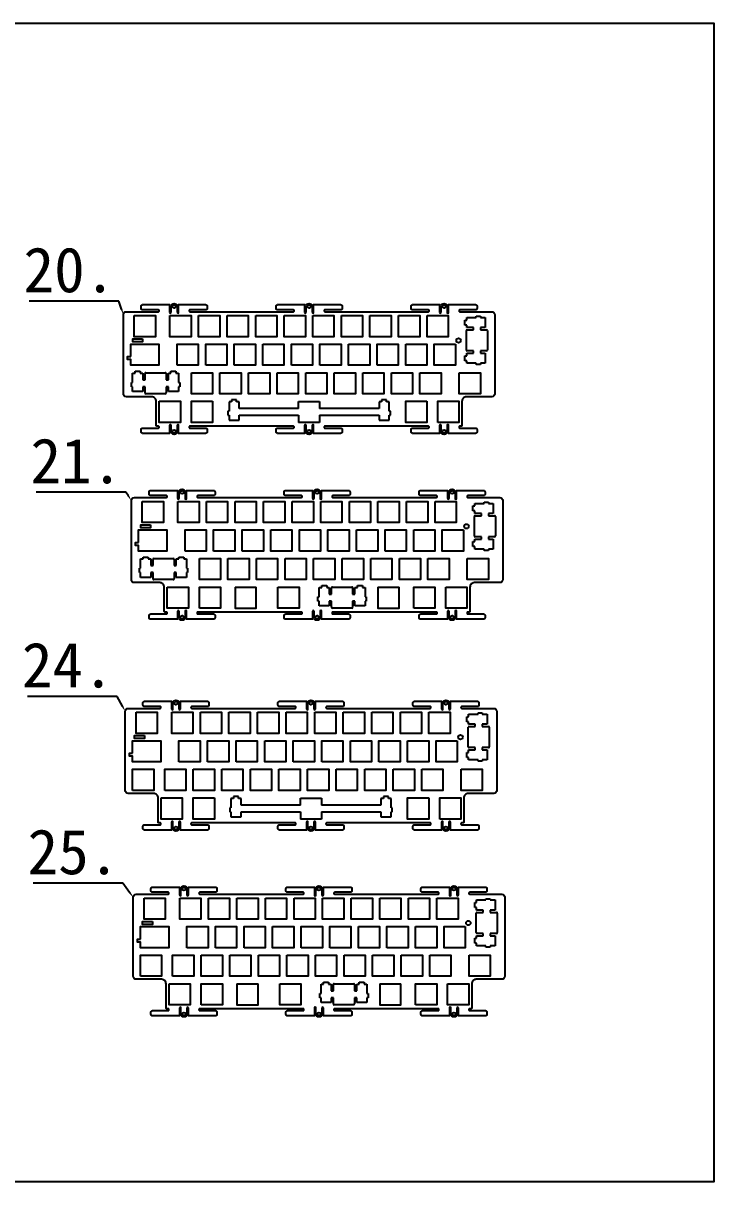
# Model space of a CAD drawing. Header units: millimetres. Extents: x 273 to 2930, y -1075 to 675.
# Drawn here: x 2470 to 2930, y -117 to 656 of the extents above; entities that cross this region are included whole.
import ezdxf
from ezdxf import colors
from ezdxf.entities.mleader import LeaderData, LeaderLine
from ezdxf.math import Vec2, Vec3

# ---------------------------------------------------------------- set-up
doc = ezdxf.new("R2010")
doc.units = ezdxf.units.MM

msp = doc.modelspace()

# ---------------------------------------------------------------- linework, layer by layer
at = {"color": 1}
for p, q in [((2764.39, 454.91), (2764.39, 458.21)), ((2764.39, 458.21), (2765.59, 458.21)), ((2765.59, 458.21), (2765.59, 459.94)), ((2765.59, 459.94), (2771.86, 459.94)), ((2771.86, 459.94), (2771.86, 460.76)), ((2774.66, 460.76), (2774.66, 459.94)), ((2774.66, 459.94), (2777.89, 459.94)), ((2777.89, 459.94), (2777.89, 453.19)), ((2765.59, 454.91), (2764.39, 454.91)), ((2765.36, 438.17), (2765.36, 451.16)), ((2765.59, 453.19), (2765.59, 454.91)), ((2770.06, 453.19), (2765.59, 453.19)), ((2765.86, 451.66), (2770.06, 451.66)), ((2770.06, 451.66), (2770.06, 453.19)), ((2777.89, 453.19), (2774.66, 453.19)), ((2774.66, 453.19), (2774.66, 451.66)), ((2774.66, 451.66), (2778.86, 451.66)), ((2779.36, 451.16), (2779.36, 438.17)), ((2764.39, 431.12), (2764.39, 434.41)), ((2764.39, 434.41), (2765.59, 434.41)), ((2765.59, 434.41), (2765.59, 436.14)), ((2765.59, 436.14), (2770.06, 436.14)), ((2770.06, 437.67), (2765.86, 437.67)), ((2770.06, 436.14), (2770.06, 437.67)), ((2778.86, 437.67), (2774.66, 437.67)), ((2774.66, 437.67), (2774.66, 436.14)), ((2774.66, 436.14), (2777.89, 436.14)), ((2777.89, 436.14), (2777.89, 429.39)), ((2765.59, 431.12), (2764.39, 431.12)), ((2765.59, 429.39), (2765.59, 431.12)), ((2771.86, 429.39), (2765.59, 429.39)), ((2771.86, 428.56), (2771.86, 429.39)), ((2774.66, 428.56), (2771.86, 428.56)), ((2777.89, 429.39), (2774.66, 429.39)), ((2774.66, 429.39), (2774.66, 428.56)), ((2542.83, 416.59), (2542.83, 422.86)), ((2542.83, 422.86), (2544.55, 422.86)), ((2544.55, 422.86), (2544.55, 424.06)), ((2544.55, 424.06), (2547.85, 424.06)), ((2547.85, 424.06), (2547.85, 422.86)), ((2547.85, 422.86), (2549.58, 422.86)), ((2549.58, 422.86), (2549.58, 418.39)), ((2549.58, 418.39), (2551.1, 418.39)), ((2551.1, 418.39), (2551.1, 422.59)), ((2551.6, 423.09), (2564.6, 423.09)), ((2565.1, 422.59), (2565.1, 418.39)), ((2565.1, 418.39), (2566.63, 418.39)), ((2566.63, 418.39), (2566.63, 422.86)), ((2566.63, 422.86), (2568.35, 422.86)), ((2568.35, 422.86), (2568.35, 424.06)), ((2568.35, 424.06), (2571.65, 424.06)), ((2571.65, 424.06), (2571.65, 422.86)), ((2571.65, 422.86), (2573.38, 422.86)), ((2573.38, 422.86), (2573.38, 416.59)), ((2542, 413.79), (2542, 416.59)), ((2542, 416.59), (2542.83, 416.59)), ((2542.83, 413.79), (2542, 413.79)), ((2542.83, 410.56), (2542.83, 413.79)), ((2549.58, 410.56), (2542.83, 410.56)), ((2551.1, 413.79), (2549.58, 413.79)), ((2549.58, 413.79), (2549.58, 410.56)), ((2551.1, 409.59), (2551.1, 413.79)), ((2566.63, 413.79), (2565.1, 413.79)), ((2565.1, 413.79), (2565.1, 409.59)), ((2566.63, 410.56), (2566.63, 413.79)), ((2573.38, 410.56), (2566.63, 410.56)), ((2573.38, 416.59), (2574.2, 416.59)), ((2574.2, 413.79), (2573.38, 413.79)), ((2573.38, 413.79), (2573.38, 410.56)), ((2574.2, 416.59), (2574.2, 413.79)), ((2564.6, 409.09), (2551.6, 409.09)), ((2769.71, 330.95), (2769.71, 334.26)), ((2769.71, 334.26), (2770.91, 334.26)), ((2770.91, 334.26), (2770.91, 335.98)), ((2770.91, 335.98), (2777.18, 335.98)), ((2777.18, 335.98), (2777.18, 336.81)), ((2779.98, 336.81), (2779.98, 335.98)), ((2779.98, 335.98), (2783.21, 335.98)), ((2783.21, 335.98), (2783.21, 329.23)), ((2770.91, 330.95), (2769.71, 330.95)), ((2770.68, 314.21), (2770.68, 327.21)), ((2770.91, 329.23), (2770.91, 330.95)), ((2775.38, 329.23), (2770.91, 329.23)), ((2771.18, 327.71), (2775.38, 327.71)), ((2775.38, 327.71), (2775.38, 329.23)), ((2783.21, 329.23), (2779.98, 329.23)), ((2779.98, 329.23), (2779.98, 327.71)), ((2779.98, 327.71), (2784.18, 327.71)), ((2784.68, 327.21), (2784.68, 314.21)), ((2769.71, 307.16), (2769.71, 310.46)), ((2769.71, 310.46), (2770.91, 310.46)), ((2770.91, 310.46), (2770.91, 312.18)), ((2770.91, 312.18), (2775.38, 312.18)), ((2775.38, 313.71), (2771.18, 313.71)), ((2775.38, 312.18), (2775.38, 313.71)), ((2784.18, 313.71), (2779.98, 313.71)), ((2779.98, 313.71), (2779.98, 312.18)), ((2779.98, 312.18), (2783.21, 312.18)), ((2783.21, 312.18), (2783.21, 305.43)), ((2770.91, 307.16), (2769.71, 307.16)), ((2770.91, 305.43), (2770.91, 307.16)), ((2777.18, 305.43), (2770.91, 305.43)), ((2777.18, 304.61), (2777.18, 305.43)), ((2779.98, 304.61), (2777.18, 304.61)), ((2783.21, 305.43), (2779.98, 305.43)), ((2779.98, 305.43), (2779.98, 304.61)), ((2548.14, 292.63), (2548.14, 298.9)), ((2548.14, 298.9), (2549.86, 298.9)), ((2549.86, 298.9), (2549.86, 300.1)), ((2549.86, 300.1), (2553.16, 300.1)), ((2553.16, 300.1), (2553.16, 298.9)), ((2553.16, 298.9), (2554.89, 298.9)), ((2554.89, 298.9), (2554.89, 294.43)), ((2554.89, 294.43), (2556.41, 294.43)), ((2556.41, 294.43), (2556.41, 298.63)), ((2556.91, 299.13), (2569.91, 299.13)), ((2570.41, 298.63), (2570.41, 294.43)), ((2570.41, 294.43), (2571.94, 294.43)), ((2571.94, 294.43), (2571.94, 298.9)), ((2571.94, 298.9), (2573.66, 298.9)), ((2573.66, 298.9), (2573.66, 300.1)), ((2573.66, 300.1), (2576.96, 300.1)), ((2576.96, 300.1), (2576.96, 298.9)), ((2576.96, 298.9), (2578.69, 298.9)), ((2578.69, 298.9), (2578.69, 292.63)), ((2547.31, 289.83), (2547.31, 292.63)), ((2547.31, 292.63), (2548.14, 292.63)), ((2548.14, 289.83), (2547.31, 289.83)), ((2548.14, 286.6), (2548.14, 289.83)), ((2554.89, 286.6), (2548.14, 286.6)), ((2556.41, 289.83), (2554.89, 289.83)), ((2554.89, 289.83), (2554.89, 286.6)), ((2556.41, 285.63), (2556.41, 289.83)), ((2571.94, 289.83), (2570.41, 289.83)), ((2570.41, 289.83), (2570.41, 285.63)), ((2571.94, 286.6), (2571.94, 289.83)), ((2578.69, 286.6), (2571.94, 286.6)), ((2578.69, 292.63), (2579.51, 292.63)), ((2579.51, 289.83), (2578.69, 289.83)), ((2578.69, 289.83), (2578.69, 286.6)), ((2579.51, 292.63), (2579.51, 289.83)), ((2569.91, 285.13), (2556.91, 285.13)), ((2667.2, 273.63), (2667.2, 279.9)), ((2667.2, 279.9), (2668.93, 279.9)), ((2668.93, 279.9), (2668.93, 281.1)), ((2668.93, 281.1), (2672.23, 281.1)), ((2672.23, 281.1), (2672.23, 279.9)), ((2672.23, 279.9), (2673.95, 279.9)), ((2673.95, 279.9), (2673.95, 275.43)), ((2675.48, 275.43), (2675.48, 279.63)), ((2675.98, 280.13), (2688.98, 280.13)), ((2689.48, 279.63), (2689.48, 275.43)), ((2691, 275.43), (2691, 279.9)), ((2691, 279.9), (2692.73, 279.9)), ((2692.73, 279.9), (2692.73, 281.1)), ((2692.73, 281.1), (2696.03, 281.1)), ((2696.03, 281.1), (2696.03, 279.9)), ((2696.03, 279.9), (2697.75, 279.9)), ((2697.75, 279.9), (2697.75, 273.63)), ((2666.38, 270.83), (2666.38, 273.63)), ((2666.38, 273.63), (2667.2, 273.63)), ((2667.2, 270.83), (2666.38, 270.83)), ((2667.2, 267.6), (2667.2, 270.83)), ((2673.95, 275.43), (2675.48, 275.43)), ((2675.48, 270.83), (2673.95, 270.83)), ((2673.95, 270.83), (2673.95, 267.6)), ((2675.48, 266.63), (2675.48, 270.83)), ((2689.48, 275.43), (2691, 275.43)), ((2691, 270.83), (2689.48, 270.83)), ((2689.48, 270.83), (2689.48, 266.63)), ((2691, 267.6), (2691, 270.83)), ((2697.75, 273.63), (2698.58, 273.63)), ((2698.58, 270.83), (2697.75, 270.83)), ((2697.75, 270.83), (2697.75, 267.6)), ((2698.58, 273.63), (2698.58, 270.83)), ((2673.95, 267.6), (2667.2, 267.6)), ((2688.98, 266.13), (2675.98, 266.13)), ((2697.75, 267.6), (2691, 267.6)), ((2765.63, 190.33), (2765.63, 193.63)), ((2765.63, 193.63), (2766.83, 193.63)), ((2766.83, 193.63), (2766.83, 195.35)), ((2766.83, 195.35), (2773.1, 195.35)), ((2773.1, 195.35), (2773.1, 196.18)), ((2775.9, 196.18), (2775.9, 195.35)), ((2775.9, 195.35), (2779.13, 195.35)), ((2779.13, 195.35), (2779.13, 188.61)), ((2766.83, 190.33), (2765.63, 190.33)), ((2766.6, 173.58), (2766.6, 186.58)), ((2766.83, 188.61), (2766.83, 190.33)), ((2771.3, 188.61), (2766.83, 188.61)), ((2767.1, 187.08), (2771.3, 187.08)), ((2771.3, 187.08), (2771.3, 188.61)), ((2779.13, 188.61), (2775.9, 188.61)), ((2775.9, 188.61), (2775.9, 187.08)), ((2775.9, 187.08), (2780.1, 187.08)), ((2780.6, 186.58), (2780.6, 173.58)), ((2766.83, 169.83), (2766.83, 171.56)), ((2766.83, 171.56), (2771.3, 171.56)), ((2771.3, 173.08), (2767.1, 173.08)), ((2771.3, 171.56), (2771.3, 173.08)), ((2780.1, 173.08), (2775.9, 173.08)), ((2775.9, 173.08), (2775.9, 171.56)), ((2775.9, 171.56), (2779.13, 171.56)), ((2779.13, 171.56), (2779.13, 164.81)), ((2765.63, 166.53), (2765.63, 169.83)), ((2765.63, 169.83), (2766.83, 169.83)), ((2766.83, 166.53), (2765.63, 166.53)), ((2766.83, 164.81), (2766.83, 166.53)), ((2773.1, 164.81), (2766.83, 164.81)), ((2773.1, 163.98), (2773.1, 164.81)), ((2775.9, 163.98), (2773.1, 163.98)), ((2779.13, 164.81), (2775.9, 164.81)), ((2775.9, 164.81), (2775.9, 163.98)), ((2770.94, 66.37), (2770.94, 69.67)), ((2770.94, 69.67), (2772.14, 69.67)), ((2772.14, 69.67), (2772.14, 71.4)), ((2772.14, 71.4), (2778.41, 71.4)), ((2778.41, 71.4), (2778.41, 72.22)), ((2781.21, 72.22), (2781.21, 71.4)), ((2781.21, 71.4), (2784.44, 71.4)), ((2784.44, 71.4), (2784.44, 64.65)), ((2772.14, 66.37), (2770.94, 66.37)), ((2771.91, 49.62), (2771.91, 62.62)), ((2772.14, 64.65), (2772.14, 66.37)), ((2776.61, 64.65), (2772.14, 64.65)), ((2772.41, 63.12), (2776.61, 63.12)), ((2776.61, 63.12), (2776.61, 64.65)), ((2784.44, 64.65), (2781.21, 64.65)), ((2781.21, 64.65), (2781.21, 63.12)), ((2781.21, 63.12), (2785.41, 63.12)), ((2785.91, 62.62), (2785.91, 49.62)), ((2772.14, 45.87), (2772.14, 47.6)), ((2772.14, 47.6), (2776.61, 47.6)), ((2776.61, 49.12), (2772.41, 49.12)), ((2776.61, 47.6), (2776.61, 49.12)), ((2785.41, 49.12), (2781.21, 49.12)), ((2781.21, 49.12), (2781.21, 47.6)), ((2781.21, 47.6), (2784.44, 47.6)), ((2784.44, 47.6), (2784.44, 40.85)), ((2770.94, 42.57), (2770.94, 45.87)), ((2770.94, 45.87), (2772.14, 45.87)), ((2772.14, 42.57), (2770.94, 42.57)), ((2772.14, 40.85), (2772.14, 42.57)), ((2778.41, 40.85), (2772.14, 40.85)), ((2778.41, 40.02), (2778.41, 40.85)), ((2781.21, 40.02), (2778.41, 40.02)), ((2784.44, 40.85), (2781.21, 40.85)), ((2781.21, 40.85), (2781.21, 40.02)), ((2670.16, 15.32), (2670.16, 16.52)), ((2670.16, 16.52), (2673.46, 16.52)), ((2673.46, 16.52), (2673.46, 15.32)), ((2677.21, 15.55), (2690.21, 15.55)), ((2693.96, 15.32), (2693.96, 16.52)), ((2693.96, 16.52), (2697.26, 16.52)), ((2697.26, 16.52), (2697.26, 15.32)), ((2667.61, 6.25), (2667.61, 9.05)), ((2667.61, 9.05), (2668.43, 9.05)), ((2668.43, 9.05), (2668.43, 15.32)), ((2668.43, 15.32), (2670.16, 15.32)), ((2673.46, 15.32), (2675.18, 15.32)), ((2675.18, 15.32), (2675.18, 10.85)), ((2675.18, 10.85), (2676.71, 10.85)), ((2676.71, 10.85), (2676.71, 15.05)), ((2690.71, 15.05), (2690.71, 10.85)), ((2690.71, 10.85), (2692.23, 10.85)), ((2692.23, 10.85), (2692.23, 15.32)), ((2692.23, 15.32), (2693.96, 15.32)), ((2697.26, 15.32), (2698.98, 15.32)), ((2698.98, 15.32), (2698.98, 9.05)), ((2698.98, 9.05), (2699.81, 9.05)), ((2699.81, 9.05), (2699.81, 6.25)), ((2668.43, 6.25), (2667.61, 6.25)), ((2668.43, 3.02), (2668.43, 6.25)), ((2675.18, 3.02), (2668.43, 3.02)), ((2676.71, 6.25), (2675.18, 6.25)), ((2675.18, 6.25), (2675.18, 3.02)), ((2676.71, 2.05), (2676.71, 6.25)), ((2690.21, 1.55), (2677.21, 1.55)), ((2692.23, 6.25), (2690.71, 6.25)), ((2690.71, 6.25), (2690.71, 2.05)), ((2692.23, 3.02), (2692.23, 6.25)), ((2698.98, 3.02), (2692.23, 3.02)), ((2699.81, 6.25), (2698.98, 6.25)), ((2698.98, 6.25), (2698.98, 3.02))]:
    msp.add_line(p, q, dxfattribs=at)
for p, q in [((2771.86, 460.76), (2774.66, 460.76)), ((2653.5, 399.29), (2653.5, 403.99)), ((2653.5, 403.99), (2667.49, 403.99)), ((2667.49, 403.99), (2667.49, 399.29)), ((2653.5, 394.69), (2653.5, 389.99)), ((2667.49, 394.69), (2667.49, 389.99)), ((2777.18, 336.81), (2779.98, 336.81)), ((2611.13, 280.13), (2625.23, 280.13)), ((2706.38, 280.13), (2720.48, 280.13)), ((2773.1, 196.18), (2775.9, 196.18)), ((2654.73, 134.71), (2654.73, 139.41)), ((2654.73, 139.41), (2668.73, 139.41)), ((2668.73, 139.41), (2668.73, 134.71)), ((2654.73, 130.11), (2654.73, 125.41)), ((2668.73, 130.11), (2668.73, 125.41)), ((2778.41, 72.22), (2781.21, 72.22)), ((2612.37, 15.55), (2626.47, 15.55)), ((2707.62, 15.55), (2721.72, 15.55))]:
    msp.add_line(p, q)
at = {"color": 1, "linetype": 'Continuous', "lineweight": 25}
for p, q in [((2608.84, 403.76), (2607.12, 403.76)), ((2607.12, 403.76), (2607.12, 397.49)), ((2612.14, 404.96), (2608.84, 404.96)), ((2608.84, 404.96), (2608.84, 403.76)), ((2612.14, 403.76), (2612.14, 404.96)), ((2613.87, 403.76), (2612.14, 403.76)), ((2613.87, 399.29), (2613.87, 403.76)), ((2708.84, 403.76), (2707.12, 403.76)), ((2707.12, 403.76), (2707.12, 399.29)), ((2712.14, 404.96), (2708.84, 404.96)), ((2708.84, 404.96), (2708.84, 403.76)), ((2712.14, 403.76), (2712.14, 404.96)), ((2713.87, 403.76), (2712.14, 403.76)), ((2713.87, 397.49), (2713.87, 403.76)), ((2607.12, 397.49), (2606.29, 397.49)), ((2606.29, 397.49), (2606.29, 394.69)), ((2606.29, 394.69), (2607.12, 394.69)), ((2607.12, 394.69), (2607.12, 391.46)), ((2653.5, 399.29), (2613.87, 399.29)), ((2613.87, 391.46), (2613.87, 394.69)), ((2613.87, 394.69), (2653.5, 394.69)), ((2707.12, 399.29), (2667.49, 399.29)), ((2667.49, 394.69), (2707.12, 394.69)), ((2707.12, 394.69), (2707.12, 391.46)), ((2714.69, 397.49), (2713.87, 397.49)), ((2713.87, 391.46), (2713.87, 394.69)), ((2713.87, 394.69), (2714.69, 394.69)), ((2714.69, 394.69), (2714.69, 397.49)), ((2607.12, 391.46), (2613.87, 391.46)), ((2707.12, 391.46), (2713.87, 391.46)), ((2610.08, 139.18), (2608.35, 139.18)), ((2608.35, 139.18), (2608.35, 132.91)), ((2613.38, 140.38), (2610.08, 140.38)), ((2610.08, 140.38), (2610.08, 139.18)), ((2613.38, 139.18), (2613.38, 140.38)), ((2615.1, 139.18), (2613.38, 139.18)), ((2615.1, 134.71), (2615.1, 139.18)), ((2710.08, 139.18), (2708.35, 139.18)), ((2708.35, 139.18), (2708.35, 134.71)), ((2713.38, 140.38), (2710.08, 140.38)), ((2710.08, 140.38), (2710.08, 139.18)), ((2713.38, 139.18), (2713.38, 140.38)), ((2715.1, 139.18), (2713.38, 139.18)), ((2715.1, 132.91), (2715.1, 139.18)), ((2608.35, 132.91), (2607.53, 132.91)), ((2607.53, 132.91), (2607.53, 130.11)), ((2654.73, 134.71), (2615.1, 134.71)), ((2708.35, 134.71), (2668.73, 134.71)), ((2715.93, 132.91), (2715.1, 132.91)), ((2715.93, 130.11), (2715.93, 132.91)), ((2607.53, 130.11), (2608.35, 130.11)), ((2608.35, 130.11), (2608.35, 126.88)), ((2608.35, 126.88), (2615.1, 126.88)), ((2615.1, 126.88), (2615.1, 130.11)), ((2615.1, 130.11), (2654.73, 130.11)), ((2668.73, 130.11), (2708.35, 130.11)), ((2708.35, 130.11), (2708.35, 126.88)), ((2708.35, 126.88), (2715.1, 126.88)), ((2715.1, 126.88), (2715.1, 130.11)), ((2715.1, 130.11), (2715.93, 130.11))]:
    msp.add_line(p, q, dxfattribs=at)
msp.add_lwpolyline([(1748.24, 656.26), (2930.3, 656.26), (2930.3, -116.59), (1748.24, -116.59)], close=True)
for points in [[(2761.91, 387.41), (2760.99, 387.41, 0.414214), (2760.49, 386.91), (2760.49, 386.67, 0.414214), (2760.99, 386.17), (2771.49, 386.17, -0.414214), (2772.49, 385.17), (2772.49, 383.67, -0.414214), (2771.49, 382.67), (2753.49, 382.67), (2753.49, 387.92, 1), (2752.49, 387.92), (2752.49, 383.92, -1), (2748.49, 383.92), (2748.49, 387.92, 1), (2747.49, 387.92), (2747.49, 382.67), (2729.49, 382.67, -0.414214), (2728.49, 383.67), (2728.49, 385.17, -0.414214), (2729.49, 386.17), (2739.99, 386.17, 0.414214), (2740.49, 386.67), (2740.49, 386.91, 0.414214), (2739.99, 387.41), (2670.99, 387.41, 0.414214), (2670.49, 386.91), (2670.49, 386.67, 0.414214), (2670.99, 386.17), (2681.49, 386.17, -0.414214), (2682.49, 385.17), (2682.49, 383.67, -0.414214), (2681.49, 382.67), (2663.49, 382.67), (2663.49, 387.92, 1), (2662.49, 387.92), (2662.49, 383.92, -1), (2658.49, 383.92), (2658.49, 387.92, 1), (2657.49, 387.92), (2657.49, 382.67), (2639.49, 382.67, -0.414214), (2638.49, 383.67), (2638.49, 385.17, -0.414214), (2639.49, 386.17), (2649.99, 386.17, 0.414214), (2650.49, 386.67), (2650.49, 386.91, 0.414214), (2649.99, 387.41), (2580.99, 387.41, 0.414214), (2580.49, 386.91), (2580.49, 386.67, 0.414214), (2580.99, 386.17), (2591.49, 386.17, -0.414214), (2592.49, 385.17), (2592.49, 383.67, -0.414214), (2591.49, 382.67), (2573.49, 382.67), (2573.49, 387.92, 1), (2572.49, 387.92), (2572.49, 383.92, -1), (2568.49, 383.92), (2568.49, 387.92, 1), (2567.49, 387.92), (2567.49, 382.67), (2549.49, 382.67, -0.414214), (2548.49, 383.67), (2548.49, 385.17, -0.414214), (2549.49, 386.17), (2559.99, 386.17, 0.414214), (2560.49, 386.67), (2560.49, 386.91, 0.414214), (2559.99, 387.41), (2559.08, 387.41, -0.414214), (2558.58, 387.91), (2558.58, 404.04, 0.414214), (2555.58, 407.04), (2538.67, 407.04, -0.414214), (2536.67, 409.04), (2536.67, 461.81, -0.414214), (2538.67, 463.81), (2559.99, 463.81, 0.414214), (2560.49, 464.31), (2560.49, 464.56, 0.414214), (2559.99, 465.06), (2549.49, 465.06, -0.414214), (2548.49, 466.06), (2548.49, 467.56, -0.414214), (2549.49, 468.56), (2567.49, 468.56), (2567.49, 463.31, 1), (2568.49, 463.31), (2568.49, 467.31, -1), (2572.49, 467.31), (2572.49, 463.31, 1), (2573.49, 463.31), (2573.49, 468.56), (2591.49, 468.56, -0.414214), (2592.49, 467.56), (2592.49, 466.06, -0.414214), (2591.49, 465.06), (2580.99, 465.06, 0.414214), (2580.49, 464.56), (2580.49, 464.31, 0.414214), (2580.99, 463.81), (2649.99, 463.81, 0.414214), (2650.49, 464.31), (2650.49, 464.56, 0.414214), (2649.99, 465.06), (2639.49, 465.06, -0.414214), (2638.49, 466.06), (2638.49, 467.56, -0.414214), (2639.49, 468.56), (2657.49, 468.56), (2657.49, 463.31, 1), (2658.49, 463.31), (2658.49, 467.31, -1), (2662.49, 467.31), (2662.49, 463.31, 1), (2663.49, 463.31), (2663.49, 468.56), (2681.49, 468.56, -0.414214), (2682.49, 467.56), (2682.49, 466.06, -0.414214), (2681.49, 465.06), (2670.99, 465.06, 0.414214), (2670.49, 464.56), (2670.49, 464.31, 0.414214), (2670.99, 463.81), (2739.99, 463.81, 0.414214), (2740.49, 464.31), (2740.49, 464.56, 0.414214), (2739.99, 465.06), (2729.49, 465.06, -0.414214), (2728.49, 466.06), (2728.49, 467.56, -0.414214), (2729.49, 468.56), (2747.49, 468.56), (2747.49, 463.31, 1), (2748.49, 463.31), (2748.49, 467.31, -1), (2752.49, 467.31), (2752.49, 463.31, 1), (2753.49, 463.31), (2753.49, 468.56), (2771.49, 468.56, -0.414214), (2772.49, 467.56), (2772.49, 466.06, -0.414214), (2771.49, 465.06), (2760.99, 465.06, 0.414214), (2760.49, 464.56), (2760.49, 464.31, 0.414214), (2760.99, 463.81), (2782.32, 463.81, -0.414214), (2784.32, 461.81), (2784.32, 409.04, -0.414214), (2782.32, 407.04), (2765.41, 407.04, 0.414214), (2762.41, 404.04), (2762.41, 387.91, -0.414214)], [(2767.23, 263.46), (2766.31, 263.46, 0.414214), (2765.81, 262.96), (2765.81, 262.71, 0.414214), (2766.31, 262.21), (2776.81, 262.21, -0.414214), (2777.81, 261.21), (2777.81, 259.71, -0.414214), (2776.81, 258.71), (2758.81, 258.71), (2758.81, 263.96, 1), (2757.81, 263.96), (2757.81, 259.96, -1), (2753.81, 259.96), (2753.81, 263.96, 1), (2752.81, 263.96), (2752.81, 258.71), (2734.81, 258.71, -0.414214), (2733.81, 259.71), (2733.81, 261.21, -0.414214), (2734.81, 262.21), (2745.31, 262.21, 0.414214), (2745.81, 262.71), (2745.81, 262.96, 0.414214), (2745.31, 263.46), (2676.31, 263.46, 0.414214), (2675.81, 262.96), (2675.81, 262.71, 0.414214), (2676.31, 262.21), (2686.81, 262.21, -0.414214), (2687.81, 261.21), (2687.81, 259.71, -0.414214), (2686.81, 258.71), (2668.81, 258.71), (2668.81, 263.96, 1), (2667.81, 263.96), (2667.81, 259.96, -1), (2663.81, 259.96), (2663.81, 263.96, 1), (2662.81, 263.96), (2662.81, 258.71), (2644.81, 258.71, -0.414214), (2643.81, 259.71), (2643.81, 261.21, -0.414214), (2644.81, 262.21), (2655.31, 262.21, 0.414214), (2655.81, 262.71), (2655.81, 262.96, 0.414214), (2655.31, 263.46), (2586.31, 263.46, 0.414214), (2585.81, 262.96), (2585.81, 262.71, 0.414214), (2586.31, 262.21), (2596.81, 262.21, -0.414214), (2597.81, 261.21), (2597.81, 259.71, -0.414214), (2596.81, 258.71), (2578.81, 258.71), (2578.81, 263.96, 1), (2577.81, 263.96), (2577.81, 259.96, -1), (2573.81, 259.96), (2573.81, 263.96, 1), (2572.81, 263.96), (2572.81, 258.71), (2554.81, 258.71, -0.414214), (2553.81, 259.71), (2553.81, 261.21, -0.414214), (2554.81, 262.21), (2565.31, 262.21, 0.414214), (2565.81, 262.71), (2565.81, 262.96, 0.414214), (2565.31, 263.46), (2564.39, 263.46, -0.414214), (2563.89, 263.96), (2563.89, 280.08, 0.414214), (2560.89, 283.08), (2543.98, 283.08, -0.414214), (2541.98, 285.08), (2541.98, 337.86, -0.414214), (2543.98, 339.86), (2565.31, 339.86, 0.414214), (2565.81, 340.36), (2565.81, 340.6, 0.414214), (2565.31, 341.1), (2554.81, 341.1, -0.414214), (2553.81, 342.1), (2553.81, 343.6, -0.414214), (2554.81, 344.6), (2572.81, 344.6), (2572.81, 339.35, 1), (2573.81, 339.35), (2573.81, 343.35, -1), (2577.81, 343.35), (2577.81, 339.35, 1), (2578.81, 339.35), (2578.81, 344.6), (2596.81, 344.6, -0.414214), (2597.81, 343.6), (2597.81, 342.1, -0.414214), (2596.81, 341.1), (2586.31, 341.1, 0.414214), (2585.81, 340.6), (2585.81, 340.36, 0.414214), (2586.31, 339.86), (2655.31, 339.86, 0.414214), (2655.81, 340.36), (2655.81, 340.6, 0.414214), (2655.31, 341.1), (2644.81, 341.1, -0.414214), (2643.81, 342.1), (2643.81, 343.6, -0.414214), (2644.81, 344.6), (2662.81, 344.6), (2662.81, 339.35, 1), (2663.81, 339.35), (2663.81, 343.35, -1), (2667.81, 343.35), (2667.81, 339.35, 1), (2668.81, 339.35), (2668.81, 344.6), (2686.81, 344.6, -0.414214), (2687.81, 343.6), (2687.81, 342.1, -0.414214), (2686.81, 341.1), (2676.31, 341.1, 0.414214), (2675.81, 340.6), (2675.81, 340.36, 0.414214), (2676.31, 339.86), (2745.31, 339.86, 0.414214), (2745.81, 340.36), (2745.81, 340.6, 0.414214), (2745.31, 341.1), (2734.81, 341.1, -0.414214), (2733.81, 342.1), (2733.81, 343.6, -0.414214), (2734.81, 344.6), (2752.81, 344.6), (2752.81, 339.35, 1), (2753.81, 339.35), (2753.81, 343.35, -1), (2757.81, 343.35), (2757.81, 339.35, 1), (2758.81, 339.35), (2758.81, 344.6), (2776.81, 344.6, -0.414214), (2777.81, 343.6), (2777.81, 342.1, -0.414214), (2776.81, 341.1), (2766.31, 341.1, 0.414214), (2765.81, 340.6), (2765.81, 340.36, 0.414214), (2766.31, 339.86), (2787.63, 339.86, -0.414214), (2789.63, 337.86), (2789.63, 285.08, -0.414214), (2787.63, 283.08), (2770.73, 283.08, 0.414214), (2767.73, 280.08), (2767.73, 263.96, -0.414214)], [(2763.15, 122.83), (2762.23, 122.83, 0.414214), (2761.73, 122.33), (2761.73, 122.08, 0.414214), (2762.23, 121.58), (2772.73, 121.58, -0.414214), (2773.73, 120.58), (2773.73, 119.08, -0.414214), (2772.73, 118.08), (2754.73, 118.08), (2754.73, 123.33, 1), (2753.73, 123.33), (2753.73, 119.33, -1), (2749.73, 119.33), (2749.73, 123.33, 1), (2748.73, 123.33), (2748.73, 118.08), (2730.73, 118.08, -0.414214), (2729.73, 119.08), (2729.73, 120.58, -0.414214), (2730.73, 121.58), (2741.23, 121.58, 0.414214), (2741.73, 122.08), (2741.73, 122.33, 0.414214), (2741.23, 122.83), (2672.23, 122.83, 0.414214), (2671.73, 122.33), (2671.73, 122.08, 0.414214), (2672.23, 121.58), (2682.73, 121.58, -0.414214), (2683.73, 120.58), (2683.73, 119.08, -0.414214), (2682.73, 118.08), (2664.73, 118.08), (2664.73, 123.33, 1), (2663.73, 123.33), (2663.73, 119.33, -1), (2659.73, 119.33), (2659.73, 123.33, 1), (2658.73, 123.33), (2658.73, 118.08), (2640.73, 118.08, -0.414214), (2639.73, 119.08), (2639.73, 120.58, -0.414214), (2640.73, 121.58), (2651.23, 121.58, 0.414214), (2651.73, 122.08), (2651.73, 122.33, 0.414214), (2651.23, 122.83), (2582.23, 122.83, 0.414214), (2581.73, 122.33), (2581.73, 122.08, 0.414214), (2582.23, 121.58), (2592.73, 121.58, -0.414214), (2593.73, 120.58), (2593.73, 119.08, -0.414214), (2592.73, 118.08), (2574.73, 118.08), (2574.73, 123.33, 1), (2573.73, 123.33), (2573.73, 119.33, -1), (2569.73, 119.33), (2569.73, 123.33, 1), (2568.73, 123.33), (2568.73, 118.08), (2550.73, 118.08, -0.414214), (2549.73, 119.08), (2549.73, 120.58, -0.414214), (2550.73, 121.58), (2561.23, 121.58, 0.414214), (2561.73, 122.08), (2561.73, 122.33, 0.414214), (2561.23, 122.83), (2560.31, 122.83, -0.414214), (2559.81, 123.33), (2559.81, 139.46, 0.414214), (2556.81, 142.46), (2539.9, 142.46, -0.414214), (2537.9, 144.46), (2537.9, 197.23, -0.414214), (2539.9, 199.23), (2561.23, 199.23, 0.414214), (2561.73, 199.73), (2561.73, 199.98, 0.414214), (2561.23, 200.48), (2550.73, 200.48, -0.414214), (2549.73, 201.48), (2549.73, 202.98, -0.414214), (2550.73, 203.98), (2568.73, 203.98), (2568.73, 198.73, 1), (2569.73, 198.73), (2569.73, 202.73, -1), (2573.73, 202.73), (2573.73, 198.73, 1), (2574.73, 198.73), (2574.73, 203.98), (2592.73, 203.98, -0.414214), (2593.73, 202.98), (2593.73, 201.48, -0.414214), (2592.73, 200.48), (2582.23, 200.48, 0.414214), (2581.73, 199.98), (2581.73, 199.73, 0.414214), (2582.23, 199.23), (2651.23, 199.23, 0.414214), (2651.73, 199.73), (2651.73, 199.98, 0.414214), (2651.23, 200.48), (2640.73, 200.48, -0.414214), (2639.73, 201.48), (2639.73, 202.98, -0.414214), (2640.73, 203.98), (2658.73, 203.98), (2658.73, 198.73, 1), (2659.73, 198.73), (2659.73, 202.73, -1), (2663.73, 202.73), (2663.73, 198.73, 1), (2664.73, 198.73), (2664.73, 203.98), (2682.73, 203.98, -0.414214), (2683.73, 202.98), (2683.73, 201.48, -0.414214), (2682.73, 200.48), (2672.23, 200.48, 0.414214), (2671.73, 199.98), (2671.73, 199.73, 0.414214), (2672.23, 199.23), (2741.23, 199.23, 0.414214), (2741.73, 199.73), (2741.73, 199.98, 0.414214), (2741.23, 200.48), (2730.73, 200.48, -0.414214), (2729.73, 201.48), (2729.73, 202.98, -0.414214), (2730.73, 203.98), (2748.73, 203.98), (2748.73, 198.73, 1), (2749.73, 198.73), (2749.73, 202.73, -1), (2753.73, 202.73), (2753.73, 198.73, 1), (2754.73, 198.73), (2754.73, 203.98), (2772.73, 203.98, -0.414214), (2773.73, 202.98), (2773.73, 201.48, -0.414214), (2772.73, 200.48), (2762.23, 200.48, 0.414214), (2761.73, 199.98), (2761.73, 199.73, 0.414214), (2762.23, 199.23), (2783.55, 199.23, -0.414214), (2785.55, 197.23), (2785.55, 144.46, -0.414214), (2783.55, 142.46), (2766.65, 142.46, 0.414214), (2763.65, 139.46), (2763.65, 123.33, -0.414214)], [(2768.46, -1.13), (2767.54, -1.13, 0.414214), (2767.04, -1.63), (2767.04, -1.88, 0.414214), (2767.54, -2.38), (2778.04, -2.38, -0.414214), (2779.04, -3.38), (2779.04, -4.88, -0.414214), (2778.04, -5.88), (2760.04, -5.88), (2760.04, -0.63, 1), (2759.04, -0.63), (2759.04, -4.63, -1), (2755.04, -4.63), (2755.04, -0.63, 1), (2754.04, -0.63), (2754.04, -5.88), (2736.04, -5.88, -0.414214), (2735.04, -4.88), (2735.04, -3.38, -0.414214), (2736.04, -2.38), (2746.54, -2.38, 0.414214), (2747.04, -1.88), (2747.04, -1.63, 0.414214), (2746.54, -1.13), (2677.54, -1.13, 0.414214), (2677.04, -1.63), (2677.04, -1.88, 0.414214), (2677.54, -2.38), (2688.04, -2.38, -0.414214), (2689.04, -3.38), (2689.04, -4.88, -0.414214), (2688.04, -5.88), (2670.04, -5.88), (2670.04, -0.63, 1), (2669.04, -0.63), (2669.04, -4.63, -1), (2665.04, -4.63), (2665.04, -0.63, 1), (2664.04, -0.63), (2664.04, -5.88), (2646.04, -5.88, -0.414214), (2645.04, -4.88), (2645.04, -3.38, -0.414214), (2646.04, -2.38), (2656.54, -2.38, 0.414214), (2657.04, -1.88), (2657.04, -1.63, 0.414214), (2656.54, -1.13), (2587.54, -1.13, 0.414214), (2587.04, -1.63), (2587.04, -1.88, 0.414214), (2587.54, -2.38), (2598.04, -2.38, -0.414214), (2599.04, -3.38), (2599.04, -4.88, -0.414214), (2598.04, -5.88), (2580.04, -5.88), (2580.04, -0.63, 1), (2579.04, -0.63), (2579.04, -4.63, -1), (2575.04, -4.63), (2575.04, -0.63, 1), (2574.04, -0.63), (2574.04, -5.88), (2556.04, -5.88, -0.414214), (2555.04, -4.88), (2555.04, -3.38, -0.414214), (2556.04, -2.38), (2566.54, -2.38, 0.414214), (2567.04, -1.88), (2567.04, -1.63, 0.414214), (2566.54, -1.13), (2565.62, -1.13, -0.414214), (2565.12, -0.63), (2565.12, 15.5, 0.414214), (2562.12, 18.5), (2545.22, 18.5, -0.414214), (2543.22, 20.5), (2543.22, 73.27, -0.414214), (2545.22, 75.27), (2566.54, 75.27, 0.414214), (2567.04, 75.77), (2567.04, 76.02, 0.414214), (2566.54, 76.52), (2556.04, 76.52, -0.414214), (2555.04, 77.52), (2555.04, 79.02, -0.414214), (2556.04, 80.02), (2574.04, 80.02), (2574.04, 74.77, 1), (2575.04, 74.77), (2575.04, 78.77, -1), (2579.04, 78.77), (2579.04, 74.77, 1), (2580.04, 74.77), (2580.04, 80.02), (2598.04, 80.02, -0.414214), (2599.04, 79.02), (2599.04, 77.52, -0.414214), (2598.04, 76.52), (2587.54, 76.52, 0.414214), (2587.04, 76.02), (2587.04, 75.77, 0.414214), (2587.54, 75.27), (2656.54, 75.27, 0.414214), (2657.04, 75.77), (2657.04, 76.02, 0.414214), (2656.54, 76.52), (2646.04, 76.52, -0.414214), (2645.04, 77.52), (2645.04, 79.02, -0.414214), (2646.04, 80.02), (2664.04, 80.02), (2664.04, 74.77, 1), (2665.04, 74.77), (2665.04, 78.77, -1), (2669.04, 78.77), (2669.04, 74.77, 1), (2670.04, 74.77), (2670.04, 80.02), (2688.04, 80.02, -0.414214), (2689.04, 79.02), (2689.04, 77.52, -0.414214), (2688.04, 76.52), (2677.54, 76.52, 0.414214), (2677.04, 76.02), (2677.04, 75.77, 0.414214), (2677.54, 75.27), (2746.54, 75.27, 0.414214), (2747.04, 75.77), (2747.04, 76.02, 0.414214), (2746.54, 76.52), (2736.04, 76.52, -0.414214), (2735.04, 77.52), (2735.04, 79.02, -0.414214), (2736.04, 80.02), (2754.04, 80.02), (2754.04, 74.77, 1), (2755.04, 74.77), (2755.04, 78.77, -1), (2759.04, 78.77), (2759.04, 74.77, 1), (2760.04, 74.77), (2760.04, 80.02), (2778.04, 80.02, -0.414214), (2779.04, 79.02), (2779.04, 77.52, -0.414214), (2778.04, 76.52), (2767.54, 76.52, 0.414214), (2767.04, 76.02), (2767.04, 75.77, 0.414214), (2767.54, 75.27), (2788.87, 75.27, -0.414214), (2790.87, 73.27), (2790.87, 20.5, -0.414214), (2788.87, 18.5), (2771.96, 18.5, 0.414214), (2768.96, 15.5), (2768.96, -0.63, -0.414214)]]:
    msp.add_lwpolyline(points, format="xyb", close=True)
at = {"color": 7, "linetype": 'Continuous'}
for points in [[(2543.91, 461.24), (2558.01, 461.24), (2558.01, 447.14), (2543.91, 447.14)], [(2567.72, 461.24), (2581.82, 461.24), (2581.82, 447.14), (2567.72, 447.14)], [(2586.77, 461.24), (2600.87, 461.24), (2600.87, 447.14), (2586.77, 447.14)], [(2605.82, 461.24), (2619.92, 461.24), (2619.92, 447.14), (2605.82, 447.14)], [(2624.87, 461.24), (2638.97, 461.24), (2638.97, 447.14), (2624.87, 447.14)], [(2643.92, 461.24), (2658.02, 461.24), (2658.02, 447.14), (2643.92, 447.14)], [(2662.97, 461.24), (2677.07, 461.24), (2677.07, 447.14), (2662.97, 447.14)], [(2682.02, 461.24), (2696.12, 461.24), (2696.12, 447.14), (2682.02, 447.14)], [(2701.07, 461.24), (2715.17, 461.24), (2715.17, 447.14), (2701.07, 447.14)], [(2720.12, 461.24), (2734.22, 461.24), (2734.22, 447.14), (2720.12, 447.14)], [(2739.17, 461.24), (2753.27, 461.24), (2753.27, 447.14), (2739.17, 447.14)], [(2541.53, 433.82), (2541.53, 442.19), (2560.39, 442.19), (2560.39, 428.09), (2541.53, 428.09), (2541.53, 431.92), (2539.49, 431.92), (2539.49, 433.82)], [(2572.48, 428.09), (2572.48, 442.19), (2586.58, 442.19), (2586.58, 428.09)], [(2591.53, 428.09), (2591.53, 442.19), (2605.63, 442.19), (2605.63, 428.09)], [(2610.58, 428.09), (2610.58, 442.19), (2624.68, 442.19), (2624.68, 428.09)], [(2629.63, 442.19), (2643.73, 442.19), (2643.73, 428.09), (2629.63, 428.09)], [(2648.68, 428.09), (2648.68, 442.19), (2662.78, 442.19), (2662.78, 428.09)], [(2667.73, 428.09), (2667.73, 442.19), (2681.83, 442.19), (2681.83, 428.09)], [(2686.78, 442.19), (2700.88, 442.19), (2700.88, 428.09), (2686.78, 428.09)], [(2705.83, 428.09), (2705.83, 442.19), (2719.93, 442.19), (2719.93, 428.09)], [(2724.88, 442.19), (2738.98, 442.19), (2738.98, 428.09), (2724.88, 428.09)], [(2758.03, 442.19), (2758.03, 428.09), (2743.93, 428.09), (2743.93, 442.19)], [(2582.01, 423.14), (2596.11, 423.14), (2596.11, 409.04), (2582.01, 409.04)], [(2601.06, 423.14), (2615.16, 423.14), (2615.16, 409.04), (2601.06, 409.04)], [(2620.11, 423.14), (2634.21, 423.14), (2634.21, 409.04), (2620.11, 409.04)], [(2639.16, 423.14), (2653.26, 423.14), (2653.26, 409.04), (2639.16, 409.04)], [(2658.21, 423.14), (2672.31, 423.14), (2672.31, 409.04), (2658.21, 409.04)], [(2677.26, 423.14), (2691.36, 423.14), (2691.36, 409.04), (2677.26, 409.04)], [(2696.31, 423.14), (2710.41, 423.14), (2710.41, 409.04), (2696.31, 409.04)], [(2715.36, 423.14), (2729.46, 423.14), (2729.46, 409.04), (2715.36, 409.04)], [(2734.41, 423.14), (2748.51, 423.14), (2748.51, 409.04), (2734.41, 409.04)], [(2760.6, 423.14), (2774.7, 423.14), (2774.7, 409.04), (2760.6, 409.04)], [(2560.58, 404.09), (2574.68, 404.09), (2574.68, 389.99), (2560.58, 389.99)], [(2549.22, 337.28), (2563.32, 337.28), (2563.32, 323.18), (2549.22, 323.18)], [(2573.03, 337.28), (2587.13, 337.28), (2587.13, 323.18), (2573.03, 323.18)], [(2592.08, 337.28), (2606.18, 337.28), (2606.18, 323.18), (2592.08, 323.18)], [(2611.13, 337.28), (2625.23, 337.28), (2625.23, 323.18), (2611.13, 323.18)], [(2630.18, 337.28), (2644.28, 337.28), (2644.28, 323.18), (2630.18, 323.18)], [(2649.23, 337.28), (2663.33, 337.28), (2663.33, 323.18), (2649.23, 323.18)], [(2668.28, 337.28), (2682.38, 337.28), (2682.38, 323.18), (2668.28, 323.18)], [(2687.33, 337.28), (2701.43, 337.28), (2701.43, 323.18), (2687.33, 323.18)], [(2706.38, 337.28), (2720.48, 337.28), (2720.48, 323.18), (2706.38, 323.18)], [(2725.43, 337.28), (2739.53, 337.28), (2739.53, 323.18), (2725.43, 323.18)], [(2744.48, 337.28), (2758.58, 337.28), (2758.58, 323.18), (2744.48, 323.18)], [(2546.84, 309.86), (2546.84, 318.23), (2565.7, 318.23), (2565.7, 304.13), (2546.84, 304.13), (2546.84, 307.96), (2544.8, 307.96), (2544.8, 309.86)], [(2577.79, 304.13), (2577.79, 318.23), (2591.89, 318.23), (2591.89, 304.13)], [(2596.84, 304.13), (2596.84, 318.23), (2610.94, 318.23), (2610.94, 304.13)], [(2615.89, 304.13), (2615.89, 318.23), (2629.99, 318.23), (2629.99, 304.13)], [(2634.94, 318.23), (2649.04, 318.23), (2649.04, 304.13), (2634.94, 304.13)], [(2653.99, 304.13), (2653.99, 318.23), (2668.1, 318.23), (2668.1, 304.13)], [(2673.04, 304.13), (2673.04, 318.23), (2687.14, 318.23), (2687.14, 304.13)], [(2692.1, 318.23), (2706.2, 318.23), (2706.2, 304.13), (2692.1, 304.13)], [(2711.14, 304.13), (2711.14, 318.23), (2725.24, 318.23), (2725.24, 304.13)], [(2730.2, 318.23), (2744.29, 318.23), (2744.29, 304.13), (2730.2, 304.13)], [(2763.34, 318.23), (2763.34, 304.13), (2749.24, 304.13), (2749.24, 318.23)], [(2587.32, 299.18), (2601.42, 299.18), (2601.42, 285.08), (2587.32, 285.08)], [(2606.37, 299.18), (2620.47, 299.18), (2620.47, 285.08), (2606.37, 285.08)], [(2625.42, 299.18), (2639.52, 299.18), (2639.52, 285.08), (2625.42, 285.08)], [(2644.47, 299.18), (2658.57, 299.18), (2658.57, 285.08), (2644.47, 285.08)], [(2663.52, 299.18), (2677.62, 299.18), (2677.62, 285.08), (2663.52, 285.08)], [(2682.57, 299.18), (2696.67, 299.18), (2696.67, 285.08), (2682.57, 285.08)], [(2701.62, 299.18), (2715.72, 299.18), (2715.72, 285.08), (2701.62, 285.08)], [(2720.67, 299.18), (2734.77, 299.18), (2734.77, 285.08), (2720.67, 285.08)], [(2739.72, 299.18), (2753.82, 299.18), (2753.82, 285.08), (2739.72, 285.08)], [(2765.91, 299.18), (2780.01, 299.18), (2780.01, 285.08), (2765.91, 285.08)], [(2565.89, 280.13), (2579.99, 280.13), (2579.99, 266.03), (2565.89, 266.03)], [(2587.32, 266.03), (2587.32, 280.13), (2601.42, 280.13), (2601.42, 266.03)], [(2639.71, 280.13), (2653.81, 280.13), (2653.81, 266.03), (2639.71, 266.03)], [(2730.2, 266.03), (2730.2, 280.13), (2744.29, 280.13), (2744.29, 266.03)], [(2751.63, 280.13), (2765.73, 280.13), (2765.73, 266.03), (2751.63, 266.03)], [(2545.14, 196.66), (2559.24, 196.66), (2559.24, 182.56), (2545.14, 182.56)], [(2568.95, 196.66), (2583.05, 196.66), (2583.05, 182.56), (2568.95, 182.56)], [(2588, 196.66), (2602.1, 196.66), (2602.1, 182.56), (2588, 182.56)], [(2607.05, 196.66), (2621.15, 196.66), (2621.15, 182.56), (2607.05, 182.56)], [(2626.1, 196.66), (2640.2, 196.66), (2640.2, 182.56), (2626.1, 182.56)], [(2645.15, 196.66), (2659.25, 196.66), (2659.25, 182.56), (2645.15, 182.56)], [(2664.2, 196.66), (2678.3, 196.66), (2678.3, 182.56), (2664.2, 182.56)], [(2683.25, 196.66), (2697.35, 196.66), (2697.35, 182.56), (2683.25, 182.56)], [(2702.3, 196.66), (2716.4, 196.66), (2716.4, 182.56), (2702.3, 182.56)], [(2721.35, 196.66), (2735.45, 196.66), (2735.45, 182.56), (2721.35, 182.56)], [(2740.4, 196.66), (2754.5, 196.66), (2754.5, 182.56), (2740.4, 182.56)], [(2542.76, 169.24), (2542.76, 177.61), (2561.62, 177.61), (2561.62, 163.51), (2542.76, 163.51), (2542.76, 167.34), (2540.72, 167.34), (2540.72, 169.24)], [(2573.72, 163.51), (2573.72, 177.61), (2587.82, 177.61), (2587.82, 163.51)], [(2592.77, 163.51), (2592.77, 177.61), (2606.87, 177.61), (2606.87, 163.51)], [(2611.82, 163.51), (2611.82, 177.61), (2625.92, 177.61), (2625.92, 163.51)], [(2630.87, 177.61), (2644.97, 177.61), (2644.97, 163.51), (2630.87, 163.51)], [(2649.92, 163.51), (2649.92, 177.61), (2664.02, 177.61), (2664.02, 163.51)], [(2668.97, 163.51), (2668.97, 177.61), (2683.07, 177.61), (2683.07, 163.51)], [(2688.02, 177.61), (2702.12, 177.61), (2702.12, 163.51), (2688.02, 163.51)], [(2707.07, 163.51), (2707.07, 177.61), (2721.17, 177.61), (2721.17, 163.51)], [(2726.12, 177.61), (2740.22, 177.61), (2740.22, 163.51), (2726.12, 163.51)], [(2759.27, 177.61), (2759.27, 163.51), (2745.17, 163.51), (2745.17, 177.61)], [(2542.76, 144.46), (2542.76, 158.56), (2556.86, 158.56), (2556.86, 144.46)], [(2564.19, 144.46), (2564.19, 158.56), (2578.29, 158.56), (2578.29, 144.46)], [(2583.24, 158.56), (2597.34, 158.56), (2597.34, 144.46), (2583.24, 144.46)], [(2602.29, 158.56), (2616.39, 158.56), (2616.39, 144.46), (2602.29, 144.46)], [(2621.34, 158.56), (2635.44, 158.56), (2635.44, 144.46), (2621.34, 144.46)], [(2640.39, 158.56), (2654.49, 158.56), (2654.49, 144.46), (2640.39, 144.46)], [(2659.44, 158.56), (2673.54, 158.56), (2673.54, 144.46), (2659.44, 144.46)], [(2678.49, 158.56), (2692.59, 158.56), (2692.59, 144.46), (2678.49, 144.46)], [(2697.54, 158.56), (2711.64, 158.56), (2711.64, 144.46), (2697.54, 144.46)], [(2716.59, 158.56), (2730.69, 158.56), (2730.69, 144.46), (2716.59, 144.46)], [(2735.64, 158.56), (2749.74, 158.56), (2749.74, 144.46), (2735.64, 144.46)], [(2761.83, 158.56), (2775.93, 158.56), (2775.93, 144.46), (2761.83, 144.46)], [(2561.81, 139.51), (2575.91, 139.51), (2575.91, 125.41), (2561.81, 125.41)], [(2550.45, 72.7), (2564.55, 72.7), (2564.55, 58.6), (2550.45, 58.6)], [(2574.27, 72.7), (2588.37, 72.7), (2588.37, 58.6), (2574.27, 58.6)], [(2593.32, 72.7), (2607.42, 72.7), (2607.42, 58.6), (2593.32, 58.6)], [(2612.37, 72.7), (2626.47, 72.7), (2626.47, 58.6), (2612.37, 58.6)], [(2631.42, 72.7), (2645.52, 72.7), (2645.52, 58.6), (2631.42, 58.6)], [(2650.47, 72.7), (2664.57, 72.7), (2664.57, 58.6), (2650.47, 58.6)], [(2669.52, 72.7), (2683.62, 72.7), (2683.62, 58.6), (2669.52, 58.6)], [(2688.57, 72.7), (2702.67, 72.7), (2702.67, 58.6), (2688.57, 58.6)], [(2707.62, 72.7), (2721.72, 72.7), (2721.72, 58.6), (2707.62, 58.6)], [(2726.67, 72.7), (2740.77, 72.7), (2740.77, 58.6), (2726.67, 58.6)], [(2745.72, 72.7), (2759.82, 72.7), (2759.82, 58.6), (2745.72, 58.6)], [(2548.07, 45.28), (2548.07, 53.65), (2566.93, 53.65), (2566.93, 39.55), (2548.07, 39.55), (2548.07, 43.38), (2546.03, 43.38), (2546.03, 45.28)], [(2579.03, 39.55), (2579.03, 53.65), (2593.13, 53.65), (2593.13, 39.55)], [(2598.08, 39.55), (2598.08, 53.65), (2612.18, 53.65), (2612.18, 39.55)], [(2617.13, 39.55), (2617.13, 53.65), (2631.23, 53.65), (2631.23, 39.55)], [(2636.18, 53.65), (2650.28, 53.65), (2650.28, 39.55), (2636.18, 39.55)], [(2655.23, 39.55), (2655.23, 53.65), (2669.33, 53.65), (2669.33, 39.55)], [(2674.28, 39.55), (2674.28, 53.65), (2688.38, 53.65), (2688.38, 39.55)], [(2693.33, 53.65), (2707.43, 53.65), (2707.43, 39.55), (2693.33, 39.55)], [(2712.38, 39.55), (2712.38, 53.65), (2726.48, 53.65), (2726.48, 39.55)], [(2731.43, 53.65), (2745.53, 53.65), (2745.53, 39.55), (2731.43, 39.55)], [(2764.58, 53.65), (2764.58, 39.55), (2750.48, 39.55), (2750.48, 53.65)], [(2548.07, 20.5), (2548.07, 34.6), (2562.17, 34.6), (2562.17, 20.5)], [(2569.5, 20.5), (2569.5, 34.6), (2583.6, 34.6), (2583.6, 20.5)], [(2588.55, 34.6), (2602.65, 34.6), (2602.65, 20.5), (2588.55, 20.5)], [(2607.6, 34.6), (2621.7, 34.6), (2621.7, 20.5), (2607.6, 20.5)], [(2626.65, 34.6), (2640.75, 34.6), (2640.75, 20.5), (2626.65, 20.5)], [(2645.7, 34.6), (2659.8, 34.6), (2659.8, 20.5), (2645.7, 20.5)], [(2664.75, 34.6), (2678.85, 34.6), (2678.85, 20.5), (2664.75, 20.5)], [(2683.8, 34.6), (2697.9, 34.6), (2697.9, 20.5), (2683.8, 20.5)], [(2702.85, 34.6), (2716.95, 34.6), (2716.95, 20.5), (2702.85, 20.5)], [(2721.9, 34.6), (2736, 34.6), (2736, 20.5), (2721.9, 20.5)], [(2740.95, 34.6), (2755.05, 34.6), (2755.05, 20.5), (2740.95, 20.5)], [(2767.15, 34.6), (2781.25, 34.6), (2781.25, 20.5), (2767.15, 20.5)], [(2567.12, 15.55), (2581.22, 15.55), (2581.22, 1.45), (2567.12, 1.45)], [(2588.55, 1.45), (2588.55, 15.55), (2602.65, 15.55), (2602.65, 1.45)], [(2640.94, 15.55), (2655.04, 15.55), (2655.04, 1.45), (2640.94, 1.45)], [(2731.43, 1.45), (2731.43, 15.55), (2745.53, 15.55), (2745.53, 1.45)], [(2752.86, 15.55), (2766.96, 15.55), (2766.96, 1.45), (2752.86, 1.45)]]:
    msp.add_lwpolyline(points, close=True, dxfattribs=at)
at = {"color": 7, "linetype": 'Continuous', "lineweight": 25}
for points in [[(2549.48, 445.67), (2549.48, 443.67), (2542.91, 443.67), (2542.91, 445.67)], [(2596.11, 404.09), (2596.11, 389.99), (2582.01, 389.99), (2582.01, 404.09)], [(2738.98, 404.09), (2738.98, 389.99), (2724.88, 389.99), (2724.88, 404.09)], [(2746.31, 389.99), (2746.31, 404.09), (2760.41, 404.09), (2760.41, 389.99)], [(2554.8, 321.71), (2554.8, 319.71), (2548.22, 319.71), (2548.22, 321.71)], [(2550.72, 181.08), (2550.72, 179.08), (2544.14, 179.08), (2544.14, 181.08)], [(2597.34, 139.51), (2597.34, 125.41), (2583.24, 125.41), (2583.24, 139.51)], [(2740.22, 139.51), (2740.22, 125.41), (2726.12, 125.41), (2726.12, 139.51)], [(2747.55, 125.41), (2747.55, 139.51), (2761.65, 139.51), (2761.65, 125.41)], [(2556.03, 57.12), (2556.03, 55.12), (2549.45, 55.12), (2549.45, 57.12)]]:
    msp.add_lwpolyline(points, close=True, dxfattribs=at)
for points in [[(2667.49, 394.69), (2667.49, 394.69)], [(2667.49, 389.99), (2653.5, 389.99)], [(2668.73, 125.41), (2654.73, 125.41)], [(2668.73, 130.11), (2668.73, 130.11)]]:
    msp.add_lwpolyline(points)
at = {"color": 7, "linetype": 'Continuous'}
for points in [[(2611.13, 280.13), (2611.13, 266.03), (2625.23, 266.03), (2625.23, 280.13)], [(2706.38, 280.13), (2706.38, 266.03), (2720.48, 266.03), (2720.48, 280.13)], [(2612.37, 15.55), (2612.37, 1.45), (2626.47, 1.45), (2626.47, 15.55)], [(2707.62, 15.55), (2707.62, 1.45), (2721.72, 1.45), (2721.72, 15.55)]]:
    msp.add_lwpolyline(points, dxfattribs=at)
at = {"color": 7, "linetype": 'Continuous', "lineweight": 25}
for centre in [(2570.49, 467.31), (2660.49, 467.31), (2750.49, 467.31), (2570.49, 383.92), (2660.49, 383.92), (2750.49, 383.92), (2575.81, 343.35), (2665.81, 343.35), (2755.81, 343.35), (2575.81, 259.96), (2665.81, 259.96), (2755.81, 259.96), (2571.73, 202.73), (2661.73, 202.73), (2751.73, 202.73), (2571.73, 119.33), (2661.73, 119.33), (2751.73, 119.33), (2577.04, 78.77), (2667.04, 78.77), (2757.04, 78.77), (2577.04, -4.63), (2667.04, -4.63), (2757.04, -4.63)]:
    msp.add_circle(centre, 1.1, dxfattribs=at)
for centre in [(2760.14, 444.64), (2765.45, 320.68), (2761.37, 180.05), (2766.68, 56.1)]:
    msp.add_circle(centre, 1.5)
at = {"color": 1}
for centre, start, end in [((2765.86, 451.16), 90, 180), ((2778.86, 451.16), 0, 90), ((2765.86, 438.17), 180, 270), ((2778.86, 438.17), 270, 0), ((2551.6, 422.59), 90, 180), ((2564.6, 422.59), 0, 90), ((2551.6, 409.59), 180, 270), ((2564.6, 409.59), 270, 0), ((2771.18, 327.21), 90, 180), ((2784.18, 327.21), 0, 90), ((2771.18, 314.21), 180, 270), ((2784.18, 314.21), 270, 0), ((2556.91, 298.63), 90, 180), ((2569.91, 298.63), 0, 90), ((2556.91, 285.63), 180, 270), ((2569.91, 285.63), 270, 0), ((2675.98, 279.63), 90, 180), ((2688.98, 279.63), 0, 90), ((2675.98, 266.63), 180, 270), ((2688.98, 266.63), 270, 0), ((2767.1, 186.58), 90, 180), ((2780.1, 186.58), 0, 90), ((2767.1, 173.58), 180, 270), ((2780.1, 173.58), 270, 0), ((2772.41, 62.62), 90, 180), ((2785.41, 62.62), 0, 90), ((2772.41, 49.62), 180, 270), ((2785.41, 49.62), 270, 0), ((2677.21, 15.05), 90, 180), ((2690.21, 15.05), 0, 90), ((2677.21, 2.05), 180, 270), ((2690.21, 2.05), 270, 0)]:
    msp.add_arc(centre, 0.5, start, end, dxfattribs=at)

# ---------------------------------------------------------------- leaders
ml = msp.add_multileader_mtext('Standard')
ml.set_content('{\\C2;20.}', color=256)
ml.set_leader_properties()
ml.build(insert=Vec2(0, 0))
ml.multileader.update_dxf_attribs({"text_right_attachment_type": 6, "dogleg_length": 0.36})
ctx = ml.context
ctx.base_point, ctx.char_height, ctx.plane_origin = Vec3(2474.29, 491.78), 30, Vec3(2536.67, 461.81)
ctx.right_attachment, ctx.text_align_type = 6, 2
notes = []
notes.append((ctx, [(0, (1, 1, 0), (2533.65, 470.78), (-1, 0), 0.36, [(0, [(2536.67, 461.81)], 0, [])])]))
ctx.mtext.insert, ctx.mtext.alignment, ctx.mtext.flow_direction = Vec3(2531.29, 506.78), 3, 5
ml = msp.add_multileader_mtext('Standard')
ml.set_content('{\\C2;21.}', color=256)
ml.set_leader_properties()
ml.build(insert=Vec2(0, 0))
ml.multileader.update_dxf_attribs({"text_right_attachment_type": 6, "dogleg_length": 0.36})
ctx = ml.context
ctx.base_point, ctx.char_height, ctx.plane_origin = Vec3(2483.97, 364.36), 30, Vec3(2541.98, 337.86)
ctx.right_attachment, ctx.text_align_type = 6, 2
notes.append((ctx, [(0, (1, 1, 0), (2538.33, 343.36), (-1, 0), 0.36, [(0, [(2541.98, 337.86)], 0, [])])]))
ctx.mtext.insert, ctx.mtext.alignment, ctx.mtext.flow_direction = Vec3(2535.97, 379.36), 3, 5
ml = msp.add_multileader_mtext('Standard')
ml.set_content('{\\C2;24.}', color=256)
ml.set_leader_properties()
ml.build(insert=Vec2(0, 0))
ml.multileader.update_dxf_attribs({"text_right_attachment_type": 6, "dogleg_length": 0.36})
ctx = ml.context
ctx.base_point, ctx.char_height, ctx.plane_origin = Vec3(2468.21, 228.16), 30, Vec3(2537.9, 197.23)
ctx.right_attachment, ctx.text_align_type = 6, 2
notes.append((ctx, [(0, (1, 1, 0), (2532.57, 207.16), (-1, 0), 0.36, [(0, [(2537.9, 197.23)], 0, [])])]))
ctx.mtext.insert, ctx.mtext.alignment, ctx.mtext.flow_direction = Vec3(2530.21, 243.16), 3, 5
ml = msp.add_multileader_mtext('Standard')
ml.set_content('{\\C2;25.}', color=256)
ml.set_leader_properties()
ml.build(insert=Vec2(0, 0))
ml.multileader.update_dxf_attribs({"text_right_attachment_type": 6, "dogleg_length": 0.36})
ctx = ml.context
ctx.base_point, ctx.char_height, ctx.plane_origin = Vec3(2471.97, 103.59), 30, Vec3(2543.22, 73.27)
ctx.right_attachment, ctx.text_align_type = 6, 2
notes.append((ctx, [(0, (1, 1, 0), (2536.33, 82.59), (-1, 0), 0.36, [(0, [(2543.22, 73.27)], 0, [])])]))
ctx.mtext.insert, ctx.mtext.alignment, ctx.mtext.flow_direction = Vec3(2533.97, 118.59), 3, 5
for ctx, leaders in notes:
    for number, flags, end, landing, length, lines in leaders:
        leader = LeaderData()
        leader.index, (leader.has_last_leader_line, leader.has_dogleg_vector, leader.attachment_direction) = number, flags
        leader.last_leader_point, leader.dogleg_vector, leader.dogleg_length = Vec3(end), Vec3(landing), length
        for number, points, colour, breaks in lines:
            line = LeaderLine()
            line.index, line.vertices, line.color, line.breaks = number, Vec3.list(points), colors.encode_raw_color(colour), breaks
            leader.lines.append(line)
        ctx.leaders.append(leader)

doc.saveas('drawing.dxf')
